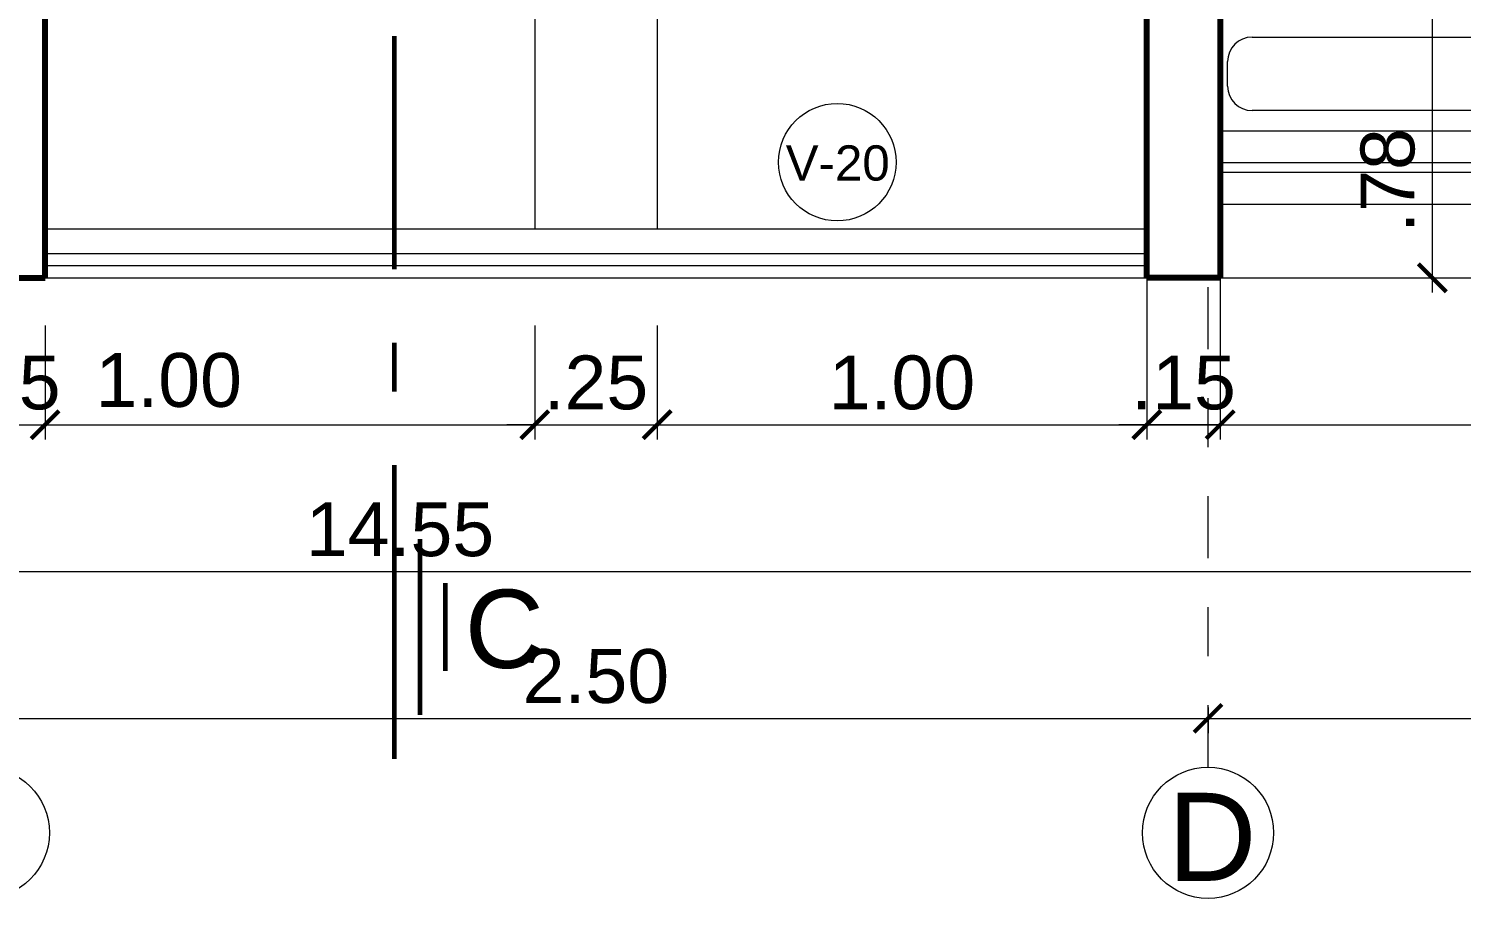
# Model space of a CAD drawing. Header units: millimetres. Extents: x 3779 to 7711, y 1445 to 3132.
# Drawn here: x 3863.039 to 3865.964, y 1464.067 to 1465.844 of the extents above; entities that cross this region are included whole.
import ezdxf

# ---------------------------------------------------------------- set-up
doc = ezdxf.new("R2010")
doc.units = ezdxf.units.MM
doc.header["$PDMODE"] = 3
doc.linetypes.add('ACAD_ISO10W100', pattern=[18.5, 12, -3, 0.5, -3])
doc.linetypes.add('DASHDOTX2', pattern=[50.8, 25.4, -12.7, 0, -12.7])
for name, color, linetype, lineweight in [('cotas', 7, 'Continuous', 5), ('EJES', 20, 'DASHDOTX2', 9), ('LINEA-DE-CORTE', 6, 'ACAD_ISO10W100', 60), ('MOBILIARIOS', 151, 'Continuous', 5), ('PERSONA', 7, 'Continuous', 9), ('pluma 0.0', 33, 'Continuous', 0), ('pluma 1', 1, 'Continuous', 9), ('pluma 2', 2, 'Continuous', 20), ('pluma 8', 98, 'Continuous', 80), ('TEXTO', 7, 'Continuous', 9), ('TEXTURAS', 35, 'Continuous', 5)]:
    doc.layers.add(name, color=color, linetype=linetype, lineweight=lineweight)
doc.styles.get("Standard").update_dxf_attribs({"font": 'arial.ttf'})
doc.styles.add('TIMES', font='arial.ttf', dxfattribs={"height": 0.11})
doc.dimstyles.new('julio', dxfattribs={"dimtxt": 0.11, "dimasz": 0.057, "dimexe": 0.03, "dimexo": 0.097, "dimgap": 0.0295, "dimtad": 1, "dimzin": 4, "dimdsep": 46, "dimtxsty": 'TIMES', "dimblk": 'ARCHTICK', "dimcen": 0, "dimdle": 0.03, "dimclrd": 256, "dimclre": 256, "dimclrt": 256, "dimadec": 0, "dimazin": 0, "dimtfac": 1, "dimtix": 1, "dimtmove": 2, "dimatfit": 2, "dimldrblk": 'ARCHTICK', "dimfxl": 1, "dimtolj": 1, "dimtzin": 0, "dimlwd": 5, "dimlwe": 5, "dimarcsym": 0})

# ---------------------------------------------------------------- blocks, each defined once
blk = doc.blocks.new('mueble2')
at = {"layer": 'MOBILIARIOS', "linetype": 'Continuous'}
for p, q in [((3892.8619, 1545.8007), (3892.6985, 1545.8007)), ((3893.1985, 1545.8007), (3892.8213, 1545.8007)), ((3893.4719, 1545.8007), (3893.3085, 1545.8007)), ((3893.8085, 1545.8007), (3893.4313, 1545.8007)), ((3893.9185, 1545.8007), (3894.2957, 1545.8007)), ((3894.255, 1545.8007), (3894.4185, 1545.8007)), ((3892.6485, 1545.7507), (3892.6485, 1545.2507)), ((3893.2485, 1545.7507), (3893.2485, 1545.2507)), ((3893.2585, 1545.2507), (3893.2585, 1545.7507)), ((3893.8585, 1545.7507), (3893.8585, 1545.2507)), ((3893.8685, 1545.7507), (3893.8685, 1545.2507)), ((3894.4685, 1545.7507), (3894.4685, 1545.2507)), ((3892.781, 1545.6722), (3892.7381, 1545.713)), ((3892.8157, 1545.6722), (3892.8545, 1545.713)), ((3893.081, 1545.6722), (3893.0381, 1545.713)), ((3893.1157, 1545.6722), (3893.1545, 1545.713)), ((3893.391, 1545.6722), (3893.3481, 1545.713)), ((3893.4257, 1545.6722), (3893.4645, 1545.713)), ((3893.691, 1545.6722), (3893.6481, 1545.713)), ((3893.7257, 1545.6722), (3893.7645, 1545.713)), ((3894.0013, 1545.6722), (3893.9624, 1545.713)), ((3894.036, 1545.6722), (3894.0789, 1545.713)), ((3894.3013, 1545.6722), (3894.2624, 1545.713)), ((3894.336, 1545.6722), (3894.3789, 1545.713)), ((3892.781, 1545.6342), (3892.7381, 1545.5875)), ((3892.8157, 1545.6342), (3892.8545, 1545.5875)), ((3893.081, 1545.6342), (3893.0381, 1545.5875)), ((3893.1157, 1545.6342), (3893.1545, 1545.5875)), ((3893.391, 1545.6342), (3893.3481, 1545.5875)), ((3893.4257, 1545.6342), (3893.4645, 1545.5875)), ((3893.691, 1545.6342), (3893.6481, 1545.5875)), ((3893.7257, 1545.6342), (3893.7645, 1545.5875)), ((3894.0013, 1545.6342), (3893.9624, 1545.5875)), ((3894.036, 1545.6342), (3894.0789, 1545.5875)), ((3894.3013, 1545.6342), (3894.2624, 1545.5875)), ((3894.336, 1545.6342), (3894.3789, 1545.5875)), ((3892.781, 1545.3722), (3892.7381, 1545.413)), ((3892.8157, 1545.3722), (3892.8545, 1545.413)), ((3893.081, 1545.3722), (3893.0381, 1545.413)), ((3893.1157, 1545.3722), (3893.1545, 1545.413)), ((3893.391, 1545.3722), (3893.3481, 1545.413)), ((3893.4257, 1545.3722), (3893.4645, 1545.413)), ((3893.691, 1545.3722), (3893.6481, 1545.413)), ((3893.7257, 1545.3722), (3893.7645, 1545.413)), ((3894.0013, 1545.3722), (3893.9624, 1545.413)), ((3894.036, 1545.3722), (3894.0789, 1545.413)), ((3894.3013, 1545.3722), (3894.2624, 1545.413)), ((3894.336, 1545.3722), (3894.3789, 1545.413)), ((3892.781, 1545.3342), (3892.7381, 1545.2875)), ((3892.8157, 1545.3342), (3892.8545, 1545.2875)), ((3893.081, 1545.3342), (3893.0381, 1545.2875)), ((3893.1157, 1545.3342), (3893.1545, 1545.2875)), ((3893.391, 1545.3342), (3893.3481, 1545.2875)), ((3893.4257, 1545.3342), (3893.4645, 1545.2875)), ((3893.691, 1545.3342), (3893.6481, 1545.2875)), ((3893.7257, 1545.3342), (3893.7645, 1545.2875)), ((3894.0013, 1545.3342), (3893.9624, 1545.2875)), ((3894.036, 1545.3342), (3894.0789, 1545.2875)), ((3894.3013, 1545.3342), (3894.2624, 1545.2875)), ((3894.336, 1545.3342), (3894.3789, 1545.2875)), ((3892.6985, 1545.2007), (3893.1985, 1545.2007)), ((3893.3085, 1545.2007), (3893.8085, 1545.2007)), ((3894.4185, 1545.2007), (3893.9185, 1545.2007)), ((3892.6985, 1545.1507), (3893.1985, 1545.1507)), ((3893.3085, 1545.1507), (3893.8085, 1545.1507)), ((3894.4185, 1545.1507), (3893.9185, 1545.1507)), ((3892.6485, 1545.0507), (3892.6485, 1545.1007)), ((3893.2485, 1545.1007), (3893.2485, 1545.0507)), ((3893.2585, 1545.0507), (3893.2585, 1545.1007)), ((3893.8585, 1545.1007), (3893.8585, 1545.0507)), ((3893.8685, 1545.1007), (3893.8685, 1545.0507)), ((3894.4685, 1545.0507), (3894.4685, 1545.1007)), ((3893.1985, 1545.0007), (3892.6985, 1545.0007)), ((3893.8085, 1545.0007), (3893.3085, 1545.0007)), ((3893.9185, 1545.0007), (3894.4185, 1545.0007))]:
    blk.add_line(p, q, dxfattribs=at)
for centre in [(3892.7985, 1545.6507), (3893.0985, 1545.6507), (3893.4085, 1545.6507), (3893.7085, 1545.6507), (3894.0185, 1545.6507), (3894.3185, 1545.6507), (3892.7985, 1545.3507), (3893.0985, 1545.3507), (3893.4085, 1545.3507), (3893.7085, 1545.3507), (3894.0185, 1545.3507), (3894.3185, 1545.3507)]:
    blk.add_circle(centre, 0.02, dxfattribs=at)
for centre, start, end in [((3892.6985, 1545.7507), 90, 180), ((3893.1985, 1545.7507), 0, 90), ((3893.3085, 1545.7507), 90, 180), ((3893.8085, 1545.7507), 0, 90), ((3893.9185, 1545.7507), 90, 180), ((3894.4185, 1545.7507), 0, 90), ((3892.6985, 1545.2507), 180, 270), ((3892.6985, 1545.2507), 180, 270), ((3893.1985, 1545.2507), 270, 0), ((3893.3085, 1545.2507), 180, 270), ((3893.3085, 1545.2507), 180, 270), ((3893.8085, 1545.2507), 270, 0), ((3893.9185, 1545.2507), 180, 270), ((3894.4185, 1545.2507), 270, 0), ((3894.4185, 1545.2507), 270, 0), ((3892.6985, 1545.1007), 90, 180), ((3892.6985, 1545.1007), 90, 180), ((3893.1985, 1545.1007), 0, 90), ((3893.3085, 1545.1007), 90, 180), ((3893.3085, 1545.1007), 90, 180), ((3893.8085, 1545.1007), 0, 90), ((3893.9185, 1545.1007), 90, 180), ((3894.4185, 1545.1007), 0, 90), ((3894.4185, 1545.1007), 0, 90), ((3892.6985, 1545.0507), 180, 270), ((3892.6985, 1545.0507), 180, 270), ((3893.1985, 1545.0507), 270, 0), ((3893.3085, 1545.0507), 180, 270), ((3893.3085, 1545.0507), 180, 270), ((3893.8085, 1545.0507), 270, 0), ((3893.9185, 1545.0507), 180, 270), ((3894.4185, 1545.0507), 270, 0), ((3894.4185, 1545.0507), 270, 0)]:
    blk.add_arc(centre, 0.05, start, end, dxfattribs=at)
blk = doc.blocks.new('_ArchTick')
at = {"color": 0, "linetype": 'ByBlock', "lineweight": 40, "const_width": 0.15}
blk.add_lwpolyline([(-0.5, -0.5), (0.5, 0.5)], dxfattribs=at)
blk = doc.blocks.new('*D322')
at = {"layer": 'cotas', "lineweight": 5, "transparency": 16777216}
for p, q in [((3862.947, 1464.4849), (3862.947, 1464.4046)), ((3865.447, 1464.457), (3865.447, 1464.4046)), ((3862.917, 1464.4346), (3865.477, 1464.4346))]:
    blk.add_line(p, q, dxfattribs=at)
at = {"layer": 'Defpoints', "color": 0, "transparency": 16777216}
for p in [(3862.947, 1464.5819), (3865.447, 1464.554), (3865.447, 1464.4346)]:
    blk.add_point(p, dxfattribs=at)
at = {"layer": 'cotas', "lineweight": 5, "transparency": 16777216, "xscale": 0.057, "yscale": 0.057, "zscale": 0.057, "rotation": 180}
blk.add_blockref('_ArchTick', (3862.947, 1464.4346), dxfattribs=at)
at = {"layer": 'cotas', "lineweight": 5, "transparency": 16777216, "xscale": 0.057, "yscale": 0.057, "zscale": 0.057}
blk.add_blockref('_ArchTick', (3865.447, 1464.4346), dxfattribs=at)
at = {"layer": 'cotas', "transparency": 16777216, "insert": (3864.197, 1464.5202), "char_height": 0.11, "attachment_point": 5, "style": 'TIMES'}
blk.add_mtext('\\A1;2.50', dxfattribs=at)
blk = doc.blocks.new('*D323')
at = {"layer": 'cotas', "lineweight": 5, "transparency": 16777216}
for p, q in [((3865.447, 1464.457), (3865.447, 1464.4046)), ((3867.447, 1464.4655), (3867.447, 1464.4046)), ((3865.417, 1464.4346), (3867.477, 1464.4346))]:
    blk.add_line(p, q, dxfattribs=at)
at = {"layer": 'Defpoints', "color": 0, "transparency": 16777216}
for p in [(3865.447, 1464.554), (3867.447, 1464.5625), (3867.447, 1464.4346)]:
    blk.add_point(p, dxfattribs=at)
at = {"layer": 'cotas', "lineweight": 5, "transparency": 16777216, "xscale": 0.057, "yscale": 0.057, "zscale": 0.057, "rotation": 180}
blk.add_blockref('_ArchTick', (3865.447, 1464.4346), dxfattribs=at)
at = {"layer": 'cotas', "lineweight": 5, "transparency": 16777216, "xscale": 0.057, "yscale": 0.057, "zscale": 0.057}
blk.add_blockref('_ArchTick', (3867.447, 1464.4346), dxfattribs=at)
at = {"layer": 'cotas', "transparency": 16777216, "insert": (3866.3539, 1464.5253), "char_height": 0.11, "attachment_point": 5, "style": 'TIMES'}
blk.add_mtext('\\A1;2.00', dxfattribs=at)
blk = doc.blocks.new('*D250')
at = {"layer": 'cotas', "lineweight": 5, "transparency": 16777216}
for p, q in [((3871.072, 1466.2126), (3871.072, 1464.7046)), ((3856.522, 1465.2376), (3856.522, 1464.7046)), ((3856.492, 1464.7346), (3871.102, 1464.7346))]:
    blk.add_line(p, q, dxfattribs=at)
at = {"layer": 'Defpoints', "color": 0, "transparency": 16777216}
for p in [(3871.072, 1466.3096), (3856.522, 1465.3346), (3871.072, 1464.7346)]:
    blk.add_point(p, dxfattribs=at)
at = {"layer": 'cotas', "lineweight": 5, "transparency": 16777216, "xscale": 0.057, "yscale": 0.057, "zscale": 0.057, "rotation": 180}
blk.add_blockref('_ArchTick', (3856.522, 1464.7346), dxfattribs=at)
at = {"layer": 'cotas', "lineweight": 5, "transparency": 16777216, "xscale": 0.057, "yscale": 0.057, "zscale": 0.057}
blk.add_blockref('_ArchTick', (3871.072, 1464.7346), dxfattribs=at)
at = {"layer": 'cotas', "transparency": 16777216, "insert": (3863.797, 1464.8202), "char_height": 0.11, "attachment_point": 5, "style": 'TIMES'}
blk.add_mtext('\\A1;14.55', dxfattribs=at)
blk = doc.blocks.new('*D255')
at = {"layer": 'cotas', "lineweight": 5, "transparency": 16777216}
for p, q in [((3862.922, 1465.2376), (3862.922, 1465.0046)), ((3863.072, 1465.2376), (3863.072, 1465.0046)), ((3862.922, 1465.0346), (3862.865, 1465.0346)), ((3862.922, 1465.0346), (3863.072, 1465.0346)), ((3863.072, 1465.0346), (3863.129, 1465.0346))]:
    blk.add_line(p, q, dxfattribs=at)
at = {"layer": 'Defpoints', "color": 0, "transparency": 16777216}
for p in [(3862.922, 1465.3346), (3863.072, 1465.3346), (3863.072, 1465.0346)]:
    blk.add_point(p, dxfattribs=at)
at = {"layer": 'cotas', "lineweight": 5, "transparency": 16777216, "xscale": 0.057, "yscale": 0.057, "zscale": 0.057}
blk.add_blockref('_ArchTick', (3862.922, 1465.0346), dxfattribs=at)
at = {"layer": 'cotas', "lineweight": 5, "transparency": 16777216, "xscale": 0.057, "yscale": 0.057, "zscale": 0.057, "rotation": 180}
blk.add_blockref('_ArchTick', (3863.072, 1465.0346), dxfattribs=at)
at = {"layer": 'cotas', "transparency": 16777216, "insert": (3862.997, 1465.1202), "char_height": 0.11, "attachment_point": 5, "style": 'TIMES'}
blk.add_mtext('\\A1;.15', dxfattribs=at)
blk = doc.blocks.new('*D256')
at = {"layer": 'cotas', "lineweight": 5, "transparency": 16777216}
for p, q in [((3863.072, 1465.2376), (3863.072, 1465.0046)), ((3864.072, 1465.2376), (3864.072, 1465.0046)), ((3863.042, 1465.0346), (3864.102, 1465.0346))]:
    blk.add_line(p, q, dxfattribs=at)
at = {"layer": 'Defpoints', "color": 0, "transparency": 16777216}
for p in [(3863.072, 1465.3346), (3864.072, 1465.3346), (3864.072, 1465.0346)]:
    blk.add_point(p, dxfattribs=at)
at = {"layer": 'cotas', "lineweight": 5, "transparency": 16777216, "xscale": 0.057, "yscale": 0.057, "zscale": 0.057, "rotation": 180}
blk.add_blockref('_ArchTick', (3863.072, 1465.0346), dxfattribs=at)
at = {"layer": 'cotas', "lineweight": 5, "transparency": 16777216, "xscale": 0.057, "yscale": 0.057, "zscale": 0.057}
blk.add_blockref('_ArchTick', (3864.072, 1465.0346), dxfattribs=at)
at = {"layer": 'cotas', "transparency": 16777216, "insert": (3863.3246, 1465.1253), "char_height": 0.11, "attachment_point": 5, "style": 'TIMES'}
blk.add_mtext('\\A1;1.00', dxfattribs=at)
blk = doc.blocks.new('*D257')
at = {"layer": 'cotas', "lineweight": 5, "transparency": 16777216}
for p, q in [((3864.072, 1465.2376), (3864.072, 1465.0046)), ((3864.322, 1465.2376), (3864.322, 1465.0046)), ((3864.072, 1465.0346), (3864.015, 1465.0346)), ((3864.072, 1465.0346), (3864.322, 1465.0346)), ((3864.322, 1465.0346), (3864.379, 1465.0346))]:
    blk.add_line(p, q, dxfattribs=at)
at = {"layer": 'Defpoints', "color": 0, "transparency": 16777216}
for p in [(3864.072, 1465.3346), (3864.322, 1465.3346), (3864.322, 1465.0346)]:
    blk.add_point(p, dxfattribs=at)
at = {"layer": 'cotas', "lineweight": 5, "transparency": 16777216, "xscale": 0.057, "yscale": 0.057, "zscale": 0.057}
blk.add_blockref('_ArchTick', (3864.072, 1465.0346), dxfattribs=at)
at = {"layer": 'cotas', "lineweight": 5, "transparency": 16777216, "xscale": 0.057, "yscale": 0.057, "zscale": 0.057, "rotation": 180}
blk.add_blockref('_ArchTick', (3864.322, 1465.0346), dxfattribs=at)
at = {"layer": 'cotas', "transparency": 16777216, "insert": (3864.197, 1465.1202), "char_height": 0.11, "attachment_point": 5, "style": 'TIMES'}
blk.add_mtext('\\A1;.25', dxfattribs=at)
blk = doc.blocks.new('*D258')
at = {"layer": 'cotas', "lineweight": 5, "transparency": 16777216}
for p, q in [((3865.322, 1465.3876), (3865.322, 1465.0046)), ((3864.322, 1465.2376), (3864.322, 1465.0046)), ((3864.292, 1465.0346), (3865.352, 1465.0346))]:
    blk.add_line(p, q, dxfattribs=at)
at = {"layer": 'Defpoints', "color": 0, "transparency": 16777216}
for p in [(3865.322, 1465.4846), (3864.322, 1465.3346), (3865.322, 1465.0346)]:
    blk.add_point(p, dxfattribs=at)
at = {"layer": 'cotas', "lineweight": 5, "transparency": 16777216, "xscale": 0.057, "yscale": 0.057, "zscale": 0.057, "rotation": 180}
blk.add_blockref('_ArchTick', (3864.322, 1465.0346), dxfattribs=at)
at = {"layer": 'cotas', "lineweight": 5, "transparency": 16777216, "xscale": 0.057, "yscale": 0.057, "zscale": 0.057}
blk.add_blockref('_ArchTick', (3865.322, 1465.0346), dxfattribs=at)
at = {"layer": 'cotas', "transparency": 16777216, "insert": (3864.822, 1465.1202), "char_height": 0.11, "attachment_point": 5, "style": 'TIMES'}
blk.add_mtext('\\A1;1.00', dxfattribs=at)
blk = doc.blocks.new('*D259')
at = {"layer": 'cotas', "lineweight": 5, "transparency": 16777216}
for p, q in [((3865.322, 1465.3876), (3865.322, 1465.0046)), ((3865.472, 1465.3876), (3865.472, 1465.0046)), ((3865.322, 1465.0346), (3865.265, 1465.0346)), ((3865.322, 1465.0346), (3865.472, 1465.0346)), ((3865.472, 1465.0346), (3865.529, 1465.0346))]:
    blk.add_line(p, q, dxfattribs=at)
at = {"layer": 'Defpoints', "color": 0, "transparency": 16777216}
for p in [(3865.322, 1465.4846), (3865.472, 1465.4846), (3865.472, 1465.0346)]:
    blk.add_point(p, dxfattribs=at)
at = {"layer": 'cotas', "lineweight": 5, "transparency": 16777216, "xscale": 0.057, "yscale": 0.057, "zscale": 0.057}
blk.add_blockref('_ArchTick', (3865.322, 1465.0346), dxfattribs=at)
at = {"layer": 'cotas', "lineweight": 5, "transparency": 16777216, "xscale": 0.057, "yscale": 0.057, "zscale": 0.057, "rotation": 180}
blk.add_blockref('_ArchTick', (3865.472, 1465.0346), dxfattribs=at)
at = {"layer": 'cotas', "transparency": 16777216, "insert": (3865.397, 1465.1202), "char_height": 0.11, "attachment_point": 5, "style": 'TIMES'}
blk.add_mtext('\\A1;.15', dxfattribs=at)
blk = doc.blocks.new('*D260')
at = {"layer": 'cotas', "lineweight": 5, "transparency": 16777216}
for p, q in [((3865.322, 1465.3876), (3865.322, 1465.0046)), ((3865.472, 1465.3876), (3865.472, 1465.0046)), ((3865.322, 1465.0346), (3865.265, 1465.0346)), ((3865.472, 1465.0346), (3865.322, 1465.0346)), ((3865.472, 1465.0346), (3865.529, 1465.0346))]:
    blk.add_line(p, q, dxfattribs=at)
at = {"layer": 'Defpoints', "color": 0, "transparency": 16777216}
for p in [(3865.322, 1465.4846), (3865.472, 1465.4846), (3865.322, 1465.0346)]:
    blk.add_point(p, dxfattribs=at)
at = {"layer": 'cotas', "lineweight": 5, "transparency": 16777216, "xscale": 0.057, "yscale": 0.057, "zscale": 0.057}
blk.add_blockref('_ArchTick', (3865.322, 1465.0346), dxfattribs=at)
at = {"layer": 'cotas', "lineweight": 5, "transparency": 16777216, "xscale": 0.057, "yscale": 0.057, "zscale": 0.057, "rotation": 180}
blk.add_blockref('_ArchTick', (3865.472, 1465.0346), dxfattribs=at)
at = {"layer": 'cotas', "transparency": 16777216, "insert": (3865.397, 1465.1202), "char_height": 0.11, "attachment_point": 5, "style": 'TIMES'}
blk.add_mtext('\\A1;.15', dxfattribs=at)
blk = doc.blocks.new('*D261')
at = {"layer": 'cotas', "lineweight": 5, "transparency": 16777216}
for p, q in [((3865.322, 1465.3876), (3865.322, 1465.0046)), ((3865.472, 1465.3876), (3865.472, 1465.0046)), ((3865.322, 1465.0346), (3865.265, 1465.0346)), ((3865.322, 1465.0346), (3865.472, 1465.0346)), ((3865.472, 1465.0346), (3865.529, 1465.0346))]:
    blk.add_line(p, q, dxfattribs=at)
at = {"layer": 'Defpoints', "color": 0, "transparency": 16777216}
for p in [(3865.322, 1465.4846), (3865.472, 1465.4846), (3865.472, 1465.0346)]:
    blk.add_point(p, dxfattribs=at)
at = {"layer": 'cotas', "lineweight": 5, "transparency": 16777216, "xscale": 0.057, "yscale": 0.057, "zscale": 0.057}
blk.add_blockref('_ArchTick', (3865.322, 1465.0346), dxfattribs=at)
at = {"layer": 'cotas', "lineweight": 5, "transparency": 16777216, "xscale": 0.057, "yscale": 0.057, "zscale": 0.057, "rotation": 180}
blk.add_blockref('_ArchTick', (3865.472, 1465.0346), dxfattribs=at)
at = {"layer": 'cotas', "transparency": 16777216, "insert": (3865.397, 1465.1202), "char_height": 0.11, "attachment_point": 5, "style": 'TIMES'}
blk.add_mtext('\\A1;.15', dxfattribs=at)
blk = doc.blocks.new('*D262')
at = {"layer": 'cotas', "lineweight": 5, "transparency": 16777216}
for p, q in [((3865.472, 1465.3876), (3865.472, 1465.0046)), ((3869.5977, 1465.3876), (3869.5977, 1465.0046)), ((3865.442, 1465.0346), (3869.6277, 1465.0346))]:
    blk.add_line(p, q, dxfattribs=at)
at = {"layer": 'Defpoints', "color": 0, "transparency": 16777216}
for p in [(3865.472, 1465.4846), (3869.5977, 1465.4846), (3869.5977, 1465.0346)]:
    blk.add_point(p, dxfattribs=at)
at = {"layer": 'cotas', "lineweight": 5, "transparency": 16777216, "xscale": 0.057, "yscale": 0.057, "zscale": 0.057, "rotation": 180}
blk.add_blockref('_ArchTick', (3865.472, 1465.0346), dxfattribs=at)
at = {"layer": 'cotas', "lineweight": 5, "transparency": 16777216, "xscale": 0.057, "yscale": 0.057, "zscale": 0.057}
blk.add_blockref('_ArchTick', (3869.5977, 1465.0346), dxfattribs=at)
at = {"layer": 'cotas', "transparency": 16777216, "insert": (3867.5349, 1465.1203), "char_height": 0.11, "attachment_point": 5, "style": 'TIMES'}
blk.add_mtext('\\A1;4.13', dxfattribs=at)
blk = doc.blocks.new('*D339')
at = {"layer": 'cotas', "lineweight": 5, "transparency": 16777216}
for p, q in [((3865.905, 1466.1396), (3865.905, 1465.3046)), ((3865.7425, 1466.1096), (3865.935, 1466.1096)), ((3865.569, 1465.3346), (3865.935, 1465.3346))]:
    blk.add_line(p, q, dxfattribs=at)
at = {"layer": 'Defpoints', "color": 0, "transparency": 16777216}
for p in [(3865.6455, 1466.1096), (3865.472, 1465.3346), (3865.905, 1465.3346)]:
    blk.add_point(p, dxfattribs=at)
at = {"layer": 'cotas', "lineweight": 5, "transparency": 16777216, "xscale": 0.057, "yscale": 0.057, "zscale": 0.057}
for p, rotation in [((3865.905, 1466.1096), 90), ((3865.905, 1465.3346), 270)]:
    blk.add_blockref('_ArchTick', p, dxfattribs=dict(at, rotation=rotation))
at = {"layer": 'cotas', "transparency": 16777216, "insert": (3865.8143, 1465.5337), "char_height": 0.11, "attachment_point": 5, "rotation": 90, "style": 'TIMES'}
blk.add_mtext('\\A1;.78', dxfattribs=at)

msp = doc.modelspace()

# ---------------------------------------------------------------- linework, layer by layer
at = {"layer": 'EJES', "ltscale": 0.005}
msp.add_line((3865.447, 1464.3346), (3865.447, 1465.3346), dxfattribs=at)
at = {"layer": 'LINEA-DE-CORTE', "ltscale": 0.05}
for p, q in [((3863.7854, 1464.3521), (3863.7854, 1465.8282)), ((3863.8372, 1464.8007), (3863.8372, 1464.4418)), ((3863.889, 1464.711), (3863.889, 1464.5315))]:
    msp.add_line(p, q, dxfattribs=at)
at = {"layer": 'pluma 0.0'}
for p, q in [((3864.072, 1466.4846), (3864.072, 1465.4346)), ((3864.322, 1466.4846), (3864.322, 1465.4346)), ((3863.072, 1465.4346), (3865.322, 1465.4346)), ((3863.072, 1465.3346), (3869.122, 1465.3346))]:
    msp.add_line(p, q, dxfattribs=at)
at = {"layer": 'pluma 1'}
for p, q in [((3867.322, 1465.5696), (3865.472, 1465.5696)), ((3867.322, 1465.5496), (3865.472, 1465.5496)), ((3863.072, 1465.3596), (3865.322, 1465.3596))]:
    msp.add_line(p, q, dxfattribs=at)
msp.add_lwpolyline([(3863.072, 1465.3846), (3865.322, 1465.3846)], dxfattribs=at)
for centre, radius in [((3864.6899, 1465.571), 0.12), ((3862.947, 1464.2007), 0.1339), ((3865.447, 1464.2007), 0.1339)]:
    msp.add_circle(centre, radius, dxfattribs=at)
at = {"layer": 'pluma 2'}
for p, q in [((3867.322, 1465.6346), (3865.472, 1465.6346)), ((3867.322, 1465.4846), (3865.472, 1465.4846))]:
    msp.add_line(p, q, dxfattribs=at)
at = {"layer": 'pluma 8'}
for p, q in [((3865.322, 1465.3346), (3865.322, 1468.9846)), ((3863.072, 1465.3346), (3863.072, 1468.8346)), ((3865.472, 1468.6846), (3865.472, 1465.3346)), ((3862.922, 1465.3346), (3863.072, 1465.3346)), ((3865.472, 1465.3346), (3865.322, 1465.3346))]:
    msp.add_line(p, q, dxfattribs=at)

# ---------------------------------------------------------------- block references
at = {"layer": 'TEXTURAS'}
msp.add_blockref('mueble2', (-27.1615, -79.3242), dxfattribs=at)

# ---------------------------------------------------------------- texts
at = {"insert": (3863.9292, 1464.6975), "char_height": 0.16, "width": 1.3216, "attachment_point": 1}
msp.add_mtext('C', dxfattribs=at)
at = {"layer": 'PERSONA', "linetype": 'Continuous', "insert": (3864.5846, 1465.6054), "char_height": 0.072, "width": 1.154549, "attachment_point": 1}
msp.add_mtext('V-20', dxfattribs=at)
at = {"layer": 'TEXTO', "color": 5, "insert": (3865.3646, 1464.1025), "char_height": 0.18, "width": 2.597734, "attachment_point": 7}
msp.add_mtext('{\\C7;D}', dxfattribs=at)

# ---------------------------------------------------------------- dimensions: what is measured, and where the dimension line sits
at = {"layer": 'cotas'}
for base, p1, p2, picture, middle in [((3871.072, 1464.7346), (3856.522, 1465.3346), (3871.072, 1466.3096), '*D250', (3863.797, 1464.8202)), ((3865.322, 1465.0346), (3864.322, 1465.3346), (3865.322, 1465.4846), '*D258', (3864.822, 1465.1202)), ((3865.472, 1465.0346), (3865.322, 1465.4846), (3865.472, 1465.4846), '*D259', (3865.397, 1465.1202)), ((3865.322, 1465.0346), (3865.472, 1465.4846), (3865.322, 1465.4846), '*D260', (3865.397, 1465.1202)), ((3865.472, 1465.0346), (3865.322, 1465.4846), (3865.472, 1465.4846), '*D261', (3865.397, 1465.1202)), ((3869.5977, 1465.0346), (3865.472, 1465.4846), (3869.5977, 1465.4846), '*D262', (3867.5349, 1465.1203)), ((3863.072, 1465.0346), (3862.922, 1465.3346), (3863.072, 1465.3346), '*D255', (3862.997, 1465.1202)), ((3864.322, 1465.0346), (3864.072, 1465.3346), (3864.322, 1465.3346), '*D257', (3864.197, 1465.1202))]:
    dim = msp.add_linear_dim(base=base, p1=p1, p2=p2, dimstyle='julio', dxfattribs=at)
    dim.commit()
    dim.dimension.update_dxf_attribs({"geometry": picture, "text_midpoint": middle})
for base, p1, p2, angle, picture, middle in [((3865.9050425051, 1465.3345546046), (3865.6454927694, 1466.1095546046), (3865.4720035066, 1465.3345546046), 90, '*D339', (3865.8142737465, 1465.5337072479)), ((3867.447, 1464.4346), (3865.447, 1464.554), (3867.447, 1464.5625), 180, '*D323', (3866.3539, 1464.5253))]:
    dim = msp.add_linear_dim(base=base, p1=p1, p2=p2, angle=angle, dimstyle='julio', dxfattribs=at)
    dim.commit()
    dim.dimension.update_dxf_attribs({"geometry": picture, "text_midpoint": middle, "dimtype": 160})
dim = msp.add_linear_dim(base=(3864.072, 1465.0346), p1=(3863.072, 1465.3346), p2=(3864.072, 1465.3346), dimstyle='julio', dxfattribs=at)
dim.commit()
dim.dimension.update_dxf_attribs({"geometry": '*D256', "text_midpoint": (3863.3246, 1465.1253), "dimtype": 160})
dim = msp.add_linear_dim(base=(3865.447, 1464.4346), p1=(3862.947, 1464.5819), p2=(3865.447, 1464.554), angle=180, dimstyle='julio', dxfattribs=at)
dim.commit()
dim.dimension.update_dxf_attribs({"geometry": '*D322', "text_midpoint": (3864.197, 1464.5202)})

doc.saveas('drawing.dxf')
